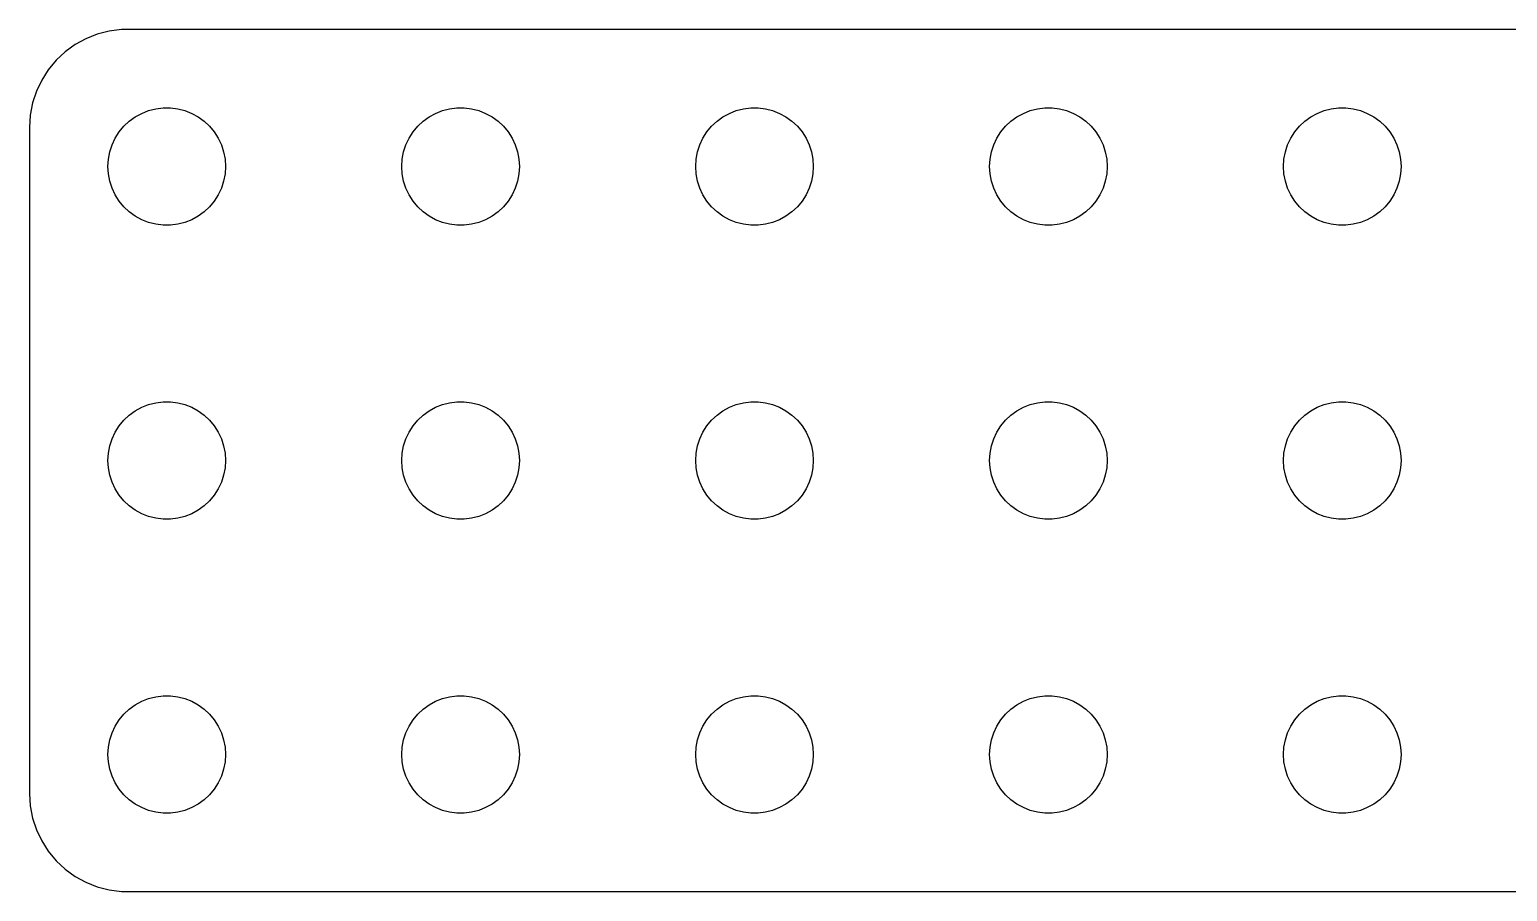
# Model space of a CAD drawing. Header units: metres. Extents: x -78 to 78, y -11 to 11.
# Drawn here: x -78.5 to -40.78, y -11 to 11 of the extents above; entities that cross this region are included whole.
import ezdxf

# ---------------------------------------------------------------- set-up
doc = ezdxf.new("R2010")
doc.units = ezdxf.units.M

msp = doc.modelspace()

# ---------------------------------------------------------------- linework, layer by layer
for p, q in [((-76.4684, 10.9557), (-76.7725, 10.8776)), ((-76.157, 10.9951), (-76.4684, 10.9557)), ((76.157, 10.9951), (-76.157, 10.9951)), ((-77.3396, 10.6108), (-77.5936, 10.4263)), ((-77.0644, 10.7621), (-77.3396, 10.6108)), ((-76.7725, 10.8776), (-77.0644, 10.7621)), ((-77.8224, 10.2114), (-78.0225, 9.96945)), ((-77.5936, 10.4263), (-77.8224, 10.2114)), ((-78.0225, 9.96945), (-78.1908, 9.70438)), ((-78.1908, 9.70438), (-78.3244, 9.4203)), ((-78.4214, 9.12172), (-78.4803, 8.81332)), ((-78.3244, 9.4203), (-78.4214, 9.12172)), ((-78.4803, 8.81332), (-78.5, 8.5)), ((-75.9561, 8.65576), (-75.8037, 8.76648)), ((-75.8037, 8.76648), (-75.6387, 8.85724)), ((-75.6387, 8.85724), (-75.4635, 8.92657)), ((-75.4635, 8.92657), (-75.2811, 8.97342)), ((-75.2811, 8.97342), (-75.0942, 8.99704)), ((-75.0942, 8.99704), (-74.9058, 8.99704)), ((-74.9058, 8.99704), (-74.7189, 8.97342)), ((-74.7189, 8.97342), (-74.5365, 8.92657)), ((-74.5365, 8.92657), (-74.3613, 8.85724)), ((-74.3613, 8.85724), (-74.1963, 8.76648)), ((-74.1963, 8.76648), (-74.0439, 8.65576)), ((-68.4561, 8.65576), (-68.3037, 8.76648)), ((-68.3037, 8.76648), (-68.1387, 8.85724)), ((-68.1387, 8.85724), (-67.9635, 8.92657)), ((-67.9635, 8.92657), (-67.7811, 8.97342)), ((-67.7811, 8.97342), (-67.5942, 8.99704)), ((-67.5942, 8.99704), (-67.4058, 8.99704)), ((-67.4058, 8.99704), (-67.2189, 8.97342)), ((-67.2189, 8.97342), (-67.0365, 8.92657)), ((-67.0365, 8.92657), (-66.8613, 8.85724)), ((-66.8613, 8.85724), (-66.6963, 8.76648)), ((-66.6963, 8.76648), (-66.5439, 8.65576)), ((-60.9561, 8.65576), (-60.8037, 8.76648)), ((-60.8037, 8.76648), (-60.6387, 8.85724)), ((-60.6387, 8.85724), (-60.4635, 8.92657)), ((-60.4635, 8.92657), (-60.2811, 8.97342)), ((-60.2811, 8.97342), (-60.0942, 8.99704)), ((-60.0942, 8.99704), (-59.9058, 8.99704)), ((-59.9058, 8.99704), (-59.7189, 8.97342)), ((-59.7189, 8.97342), (-59.5365, 8.92657)), ((-59.5365, 8.92657), (-59.3613, 8.85724)), ((-59.3613, 8.85724), (-59.1963, 8.76648)), ((-59.1963, 8.76648), (-59.0439, 8.65576)), ((-53.4561, 8.65576), (-53.3037, 8.76648)), ((-53.3037, 8.76648), (-53.1387, 8.85724)), ((-53.1387, 8.85724), (-52.9635, 8.92657)), ((-52.9635, 8.92657), (-52.7811, 8.97342)), ((-52.7811, 8.97342), (-52.5942, 8.99704)), ((-52.5942, 8.99704), (-52.4058, 8.99704)), ((-52.4058, 8.99704), (-52.2189, 8.97342)), ((-52.2189, 8.97342), (-52.0365, 8.92657)), ((-52.0365, 8.92657), (-51.8613, 8.85724)), ((-51.8613, 8.85724), (-51.6963, 8.76648)), ((-51.6963, 8.76648), (-51.5439, 8.65576)), ((-45.9561, 8.65576), (-45.8037, 8.76648)), ((-45.8037, 8.76648), (-45.6387, 8.85724)), ((-45.6387, 8.85724), (-45.4635, 8.92657)), ((-45.4635, 8.92657), (-45.2811, 8.97342)), ((-45.2811, 8.97342), (-45.0942, 8.99704)), ((-45.0942, 8.99704), (-44.9058, 8.99704)), ((-44.9058, 8.99704), (-44.7189, 8.97342)), ((-44.7189, 8.97342), (-44.5365, 8.92657)), ((-44.5365, 8.92657), (-44.3613, 8.85724)), ((-44.3613, 8.85724), (-44.1963, 8.76648)), ((-44.1963, 8.76648), (-44.0439, 8.65576)), ((-78.5, 8.5), (-78.5, -8.5)), ((-76.3145, 8.22263), (-76.2135, 8.38167)), ((-76.2135, 8.38167), (-76.0934, 8.52681)), ((-76.0934, 8.52681), (-75.9561, 8.65576)), ((-74.0439, 8.65576), (-73.9065, 8.52681)), ((-73.9065, 8.52681), (-73.7865, 8.38167)), ((-73.7865, 8.38167), (-73.6855, 8.22263)), ((-68.8145, 8.22263), (-68.7135, 8.38167)), ((-68.7135, 8.38167), (-68.5934, 8.52681)), ((-68.5934, 8.52681), (-68.4561, 8.65576)), ((-66.5439, 8.65576), (-66.4065, 8.52681)), ((-66.4065, 8.52681), (-66.2865, 8.38167)), ((-66.2865, 8.38167), (-66.1855, 8.22263)), ((-61.3145, 8.22263), (-61.2135, 8.38167)), ((-61.2135, 8.38167), (-61.0934, 8.52681)), ((-61.0934, 8.52681), (-60.9561, 8.65576)), ((-59.0439, 8.65576), (-58.9065, 8.52681)), ((-58.9065, 8.52681), (-58.7865, 8.38167)), ((-58.7865, 8.38167), (-58.6855, 8.22263)), ((-53.8145, 8.22263), (-53.7135, 8.38167)), ((-53.7135, 8.38167), (-53.5934, 8.52681)), ((-53.5934, 8.52681), (-53.4561, 8.65576)), ((-51.5439, 8.65576), (-51.4065, 8.52681)), ((-51.4065, 8.52681), (-51.2865, 8.38167)), ((-51.2865, 8.38167), (-51.1855, 8.22263)), ((-46.3145, 8.22263), (-46.2135, 8.38167)), ((-46.2135, 8.38167), (-46.0934, 8.52681)), ((-46.0934, 8.52681), (-45.9561, 8.65576)), ((-44.0439, 8.65576), (-43.9065, 8.52681)), ((-43.9065, 8.52681), (-43.7865, 8.38167)), ((-43.7865, 8.38167), (-43.6855, 8.22263)), ((-76.4529, 7.87303), (-76.3947, 8.05219)), ((-76.3947, 8.05219), (-76.3145, 8.22263)), ((-73.6855, 8.22263), (-73.6053, 8.05219)), ((-73.6053, 8.05219), (-73.5471, 7.87303)), ((-68.9529, 7.87303), (-68.8947, 8.05219)), ((-68.8947, 8.05219), (-68.8145, 8.22263)), ((-66.1855, 8.22263), (-66.1053, 8.05219)), ((-66.1053, 8.05219), (-66.0471, 7.87303)), ((-61.4529, 7.87303), (-61.3947, 8.05219)), ((-61.3947, 8.05219), (-61.3145, 8.22263)), ((-58.6855, 8.22263), (-58.6053, 8.05219)), ((-58.6053, 8.05219), (-58.5471, 7.87303)), ((-53.9529, 7.87303), (-53.8947, 8.05219)), ((-53.8947, 8.05219), (-53.8145, 8.22263)), ((-51.1855, 8.22263), (-51.1053, 8.05219)), ((-51.1053, 8.05219), (-51.0471, 7.87303)), ((-46.4529, 7.87303), (-46.3947, 8.05219)), ((-46.3947, 8.05219), (-46.3145, 8.22263)), ((-43.6855, 8.22263), (-43.6053, 8.05219)), ((-43.6053, 8.05219), (-43.5471, 7.87303)), ((-76.5, 7.5), (-76.4882, 7.68799)), ((-76.4882, 7.68799), (-76.4529, 7.87303)), ((-73.5471, 7.87303), (-73.5118, 7.68799)), ((-73.5118, 7.68799), (-73.5, 7.5)), ((-69, 7.5), (-68.9882, 7.68799)), ((-68.9882, 7.68799), (-68.9529, 7.87303)), ((-66.0471, 7.87303), (-66.0118, 7.68799)), ((-66.0118, 7.68799), (-66, 7.5)), ((-61.5, 7.5), (-61.4882, 7.68799)), ((-61.4882, 7.68799), (-61.4529, 7.87303)), ((-58.5471, 7.87303), (-58.5118, 7.68799)), ((-58.5118, 7.68799), (-58.5, 7.5)), ((-54, 7.5), (-53.9882, 7.68799)), ((-53.9882, 7.68799), (-53.9529, 7.87303)), ((-51.0471, 7.87303), (-51.0118, 7.68799)), ((-51.0118, 7.68799), (-51, 7.5)), ((-46.5, 7.5), (-46.4882, 7.68799)), ((-46.4882, 7.68799), (-46.4529, 7.87303)), ((-43.5471, 7.87303), (-43.5118, 7.68799)), ((-43.5118, 7.68799), (-43.5, 7.5)), ((-76.4882, 7.312), (-76.5, 7.5)), ((-76.4529, 7.12695), (-76.4882, 7.312)), ((-73.5118, 7.312), (-73.5471, 7.12695)), ((-73.5, 7.5), (-73.5118, 7.312)), ((-68.9882, 7.312), (-69, 7.5)), ((-68.9529, 7.12695), (-68.9882, 7.312)), ((-66.0118, 7.312), (-66.0471, 7.12695)), ((-66, 7.5), (-66.0118, 7.312)), ((-61.4882, 7.312), (-61.5, 7.5)), ((-61.4529, 7.12695), (-61.4882, 7.312)), ((-58.5118, 7.312), (-58.5471, 7.12695)), ((-58.5, 7.5), (-58.5118, 7.312)), ((-53.9882, 7.312), (-54, 7.5)), ((-53.9529, 7.12695), (-53.9882, 7.312)), ((-51.0118, 7.312), (-51.0471, 7.12695)), ((-51, 7.5), (-51.0118, 7.312)), ((-46.4882, 7.312), (-46.5, 7.5)), ((-46.4529, 7.12695), (-46.4882, 7.312)), ((-43.5118, 7.312), (-43.5471, 7.12695)), ((-43.5, 7.5), (-43.5118, 7.312)), ((-76.3947, 6.9478), (-76.4529, 7.12695)), ((-76.3145, 6.77736), (-76.3947, 6.9478)), ((-73.6053, 6.9478), (-73.6855, 6.77736)), ((-73.5471, 7.12695), (-73.6053, 6.9478)), ((-68.8947, 6.9478), (-68.9529, 7.12695)), ((-68.8145, 6.77736), (-68.8947, 6.9478)), ((-66.1053, 6.9478), (-66.1855, 6.77736)), ((-66.0471, 7.12695), (-66.1053, 6.9478)), ((-61.3947, 6.9478), (-61.4529, 7.12695)), ((-61.3145, 6.77736), (-61.3947, 6.9478)), ((-58.6053, 6.9478), (-58.6855, 6.77736)), ((-58.5471, 7.12695), (-58.6053, 6.9478)), ((-53.8947, 6.9478), (-53.9529, 7.12695)), ((-53.8145, 6.77736), (-53.8947, 6.9478)), ((-51.1053, 6.9478), (-51.1855, 6.77736)), ((-51.0471, 7.12695), (-51.1053, 6.9478)), ((-46.3947, 6.9478), (-46.4529, 7.12695)), ((-46.3145, 6.77736), (-46.3947, 6.9478)), ((-43.6053, 6.9478), (-43.6855, 6.77736)), ((-43.5471, 7.12695), (-43.6053, 6.9478)), ((-76.2135, 6.61832), (-76.3145, 6.77736)), ((-76.0934, 6.47318), (-76.2135, 6.61832)), ((-75.9561, 6.34422), (-76.0934, 6.47318)), ((-73.9065, 6.47318), (-74.0439, 6.34422)), ((-73.7865, 6.61832), (-73.9065, 6.47318)), ((-73.6855, 6.77736), (-73.7865, 6.61832)), ((-68.7135, 6.61832), (-68.8145, 6.77736)), ((-68.5934, 6.47318), (-68.7135, 6.61832)), ((-68.4561, 6.34422), (-68.5934, 6.47318)), ((-66.4065, 6.47318), (-66.5439, 6.34422)), ((-66.2865, 6.61832), (-66.4065, 6.47318)), ((-66.1855, 6.77736), (-66.2865, 6.61832)), ((-61.2135, 6.61832), (-61.3145, 6.77736)), ((-61.0934, 6.47318), (-61.2135, 6.61832)), ((-60.9561, 6.34422), (-61.0934, 6.47318)), ((-58.9065, 6.47318), (-59.0439, 6.34422)), ((-58.7865, 6.61832), (-58.9065, 6.47318)), ((-58.6855, 6.77736), (-58.7865, 6.61832)), ((-53.7135, 6.61832), (-53.8145, 6.77736)), ((-53.5934, 6.47318), (-53.7135, 6.61832)), ((-53.4561, 6.34422), (-53.5934, 6.47318)), ((-51.4065, 6.47318), (-51.5439, 6.34422)), ((-51.2865, 6.61832), (-51.4065, 6.47318)), ((-51.1855, 6.77736), (-51.2865, 6.61832)), ((-46.2135, 6.61832), (-46.3145, 6.77736)), ((-46.0934, 6.47318), (-46.2135, 6.61832)), ((-45.9561, 6.34422), (-46.0934, 6.47318)), ((-43.9065, 6.47318), (-44.0439, 6.34422)), ((-43.7865, 6.61832), (-43.9065, 6.47318)), ((-43.6855, 6.77736), (-43.7865, 6.61832)), ((-75.8037, 6.23351), (-75.9561, 6.34422)), ((-75.6387, 6.14275), (-75.8037, 6.23351)), ((-75.4635, 6.07341), (-75.6387, 6.14275)), ((-75.2811, 6.02657), (-75.4635, 6.07341)), ((-74.5365, 6.07341), (-74.7189, 6.02657)), ((-74.3613, 6.14275), (-74.5365, 6.07341)), ((-74.1963, 6.23351), (-74.3613, 6.14275)), ((-74.0439, 6.34422), (-74.1963, 6.23351)), ((-68.3037, 6.23351), (-68.4561, 6.34422)), ((-68.1387, 6.14275), (-68.3037, 6.23351)), ((-67.9635, 6.07341), (-68.1387, 6.14275)), ((-67.7811, 6.02657), (-67.9635, 6.07341)), ((-67.0365, 6.07341), (-67.2189, 6.02657)), ((-66.8613, 6.14275), (-67.0365, 6.07341)), ((-66.6963, 6.23351), (-66.8613, 6.14275)), ((-66.5439, 6.34422), (-66.6963, 6.23351)), ((-60.8037, 6.23351), (-60.9561, 6.34422)), ((-60.6387, 6.14275), (-60.8037, 6.23351)), ((-60.4635, 6.07341), (-60.6387, 6.14275)), ((-60.2811, 6.02657), (-60.4635, 6.07341)), ((-59.5365, 6.07341), (-59.7189, 6.02657)), ((-59.3613, 6.14275), (-59.5365, 6.07341)), ((-59.1963, 6.23351), (-59.3613, 6.14275)), ((-59.0439, 6.34422), (-59.1963, 6.23351)), ((-53.3037, 6.23351), (-53.4561, 6.34422)), ((-53.1387, 6.14275), (-53.3037, 6.23351)), ((-52.9635, 6.07341), (-53.1387, 6.14275)), ((-52.7811, 6.02657), (-52.9635, 6.07341)), ((-52.0365, 6.07341), (-52.2189, 6.02657)), ((-51.8613, 6.14275), (-52.0365, 6.07341)), ((-51.6963, 6.23351), (-51.8613, 6.14275)), ((-51.5439, 6.34422), (-51.6963, 6.23351)), ((-45.8037, 6.23351), (-45.9561, 6.34422)), ((-45.6387, 6.14275), (-45.8037, 6.23351)), ((-45.4635, 6.07341), (-45.6387, 6.14275)), ((-45.2811, 6.02657), (-45.4635, 6.07341)), ((-44.5365, 6.07341), (-44.7189, 6.02657)), ((-44.3613, 6.14275), (-44.5365, 6.07341)), ((-44.1963, 6.23351), (-44.3613, 6.14275)), ((-44.0439, 6.34422), (-44.1963, 6.23351)), ((-75.0942, 6.00294), (-75.2811, 6.02657)), ((-74.9058, 6.00294), (-75.0942, 6.00294)), ((-74.7189, 6.02657), (-74.9058, 6.00294)), ((-67.5942, 6.00294), (-67.7811, 6.02657)), ((-67.4058, 6.00294), (-67.5942, 6.00294)), ((-67.2189, 6.02657), (-67.4058, 6.00294)), ((-60.0942, 6.00294), (-60.2811, 6.02657)), ((-59.9058, 6.00294), (-60.0942, 6.00294)), ((-59.7189, 6.02657), (-59.9058, 6.00294)), ((-52.5942, 6.00294), (-52.7811, 6.02657)), ((-52.4058, 6.00294), (-52.5942, 6.00294)), ((-52.2189, 6.02657), (-52.4058, 6.00294)), ((-45.0942, 6.00294), (-45.2811, 6.02657)), ((-44.9058, 6.00294), (-45.0942, 6.00294)), ((-44.7189, 6.02657), (-44.9058, 6.00294)), ((-76.0934, 1.02681), (-75.9561, 1.15576)), ((-75.9561, 1.15576), (-75.8037, 1.26648)), ((-75.8037, 1.26648), (-75.6387, 1.35724)), ((-75.6387, 1.35724), (-75.4635, 1.42657)), ((-75.4635, 1.42657), (-75.2811, 1.47342)), ((-75.2811, 1.47342), (-75.0942, 1.49704)), ((-75.0942, 1.49704), (-74.9058, 1.49704)), ((-74.9058, 1.49704), (-74.7189, 1.47342)), ((-74.7189, 1.47342), (-74.5365, 1.42657)), ((-74.5365, 1.42657), (-74.3613, 1.35724)), ((-74.3613, 1.35724), (-74.1963, 1.26648)), ((-74.1963, 1.26648), (-74.0439, 1.15576)), ((-74.0439, 1.15576), (-73.9065, 1.02681)), ((-68.5934, 1.02681), (-68.4561, 1.15576)), ((-68.4561, 1.15576), (-68.3037, 1.26648)), ((-68.3037, 1.26648), (-68.1387, 1.35724)), ((-68.1387, 1.35724), (-67.9635, 1.42657)), ((-67.9635, 1.42657), (-67.7811, 1.47342)), ((-67.7811, 1.47342), (-67.5942, 1.49704)), ((-67.5942, 1.49704), (-67.4058, 1.49704)), ((-67.4058, 1.49704), (-67.2189, 1.47342)), ((-67.2189, 1.47342), (-67.0365, 1.42657)), ((-67.0365, 1.42657), (-66.8613, 1.35724)), ((-66.8613, 1.35724), (-66.6963, 1.26648)), ((-66.6963, 1.26648), (-66.5439, 1.15576)), ((-66.5439, 1.15576), (-66.4065, 1.02681)), ((-61.0934, 1.02681), (-60.9561, 1.15576)), ((-60.9561, 1.15576), (-60.8037, 1.26648)), ((-60.8037, 1.26648), (-60.6387, 1.35724)), ((-60.6387, 1.35724), (-60.4635, 1.42657)), ((-60.4635, 1.42657), (-60.2811, 1.47342)), ((-60.2811, 1.47342), (-60.0942, 1.49704)), ((-60.0942, 1.49704), (-59.9058, 1.49704)), ((-59.9058, 1.49704), (-59.7189, 1.47342)), ((-59.7189, 1.47342), (-59.5365, 1.42657)), ((-59.5365, 1.42657), (-59.3613, 1.35724)), ((-59.3613, 1.35724), (-59.1963, 1.26648)), ((-59.1963, 1.26648), (-59.0439, 1.15576)), ((-59.0439, 1.15576), (-58.9065, 1.02681)), ((-53.5934, 1.02681), (-53.4561, 1.15576)), ((-53.4561, 1.15576), (-53.3037, 1.26648)), ((-53.3037, 1.26648), (-53.1387, 1.35724)), ((-53.1387, 1.35724), (-52.9635, 1.42657)), ((-52.9635, 1.42657), (-52.7811, 1.47342)), ((-52.7811, 1.47342), (-52.5942, 1.49704)), ((-52.5942, 1.49704), (-52.4058, 1.49704)), ((-52.4058, 1.49704), (-52.2189, 1.47342)), ((-52.2189, 1.47342), (-52.0365, 1.42657)), ((-52.0365, 1.42657), (-51.8613, 1.35724)), ((-51.8613, 1.35724), (-51.6963, 1.26648)), ((-51.6963, 1.26648), (-51.5439, 1.15576)), ((-51.5439, 1.15576), (-51.4065, 1.02681)), ((-46.0934, 1.02681), (-45.9561, 1.15576)), ((-45.9561, 1.15576), (-45.8037, 1.26648)), ((-45.8037, 1.26648), (-45.6387, 1.35724)), ((-45.6387, 1.35724), (-45.4635, 1.42657)), ((-45.4635, 1.42657), (-45.2811, 1.47342)), ((-45.2811, 1.47342), (-45.0942, 1.49704)), ((-45.0942, 1.49704), (-44.9058, 1.49704)), ((-44.9058, 1.49704), (-44.7189, 1.47342)), ((-44.7189, 1.47342), (-44.5365, 1.42657)), ((-44.5365, 1.42657), (-44.3613, 1.35724)), ((-44.3613, 1.35724), (-44.1963, 1.26648)), ((-44.1963, 1.26648), (-44.0439, 1.15576)), ((-44.0439, 1.15576), (-43.9065, 1.02681)), ((-76.3145, 0.722626), (-76.2135, 0.881668)), ((-76.2135, 0.881668), (-76.0934, 1.02681)), ((-73.9065, 1.02681), (-73.7865, 0.881668)), ((-73.7865, 0.881668), (-73.6855, 0.722626)), ((-68.8145, 0.722626), (-68.7135, 0.881668)), ((-68.7135, 0.881668), (-68.5934, 1.02681)), ((-66.4065, 1.02681), (-66.2865, 0.881668)), ((-66.2865, 0.881668), (-66.1855, 0.722626)), ((-61.3145, 0.722626), (-61.2135, 0.881668)), ((-61.2135, 0.881668), (-61.0934, 1.02681)), ((-58.9065, 1.02681), (-58.7865, 0.881668)), ((-58.7865, 0.881668), (-58.6855, 0.722626)), ((-53.8145, 0.722626), (-53.7135, 0.881668)), ((-53.7135, 0.881668), (-53.5934, 1.02681)), ((-51.4065, 1.02681), (-51.2865, 0.881668)), ((-51.2865, 0.881668), (-51.1855, 0.722626)), ((-46.3145, 0.722626), (-46.2135, 0.881668)), ((-46.2135, 0.881668), (-46.0934, 1.02681)), ((-43.9065, 1.02681), (-43.7865, 0.881668)), ((-43.7865, 0.881668), (-43.6855, 0.722626)), ((-76.4529, 0.373032), (-76.3947, 0.552185)), ((-76.3947, 0.552185), (-76.3145, 0.722626)), ((-73.6855, 0.722626), (-73.6053, 0.552185)), ((-73.6053, 0.552185), (-73.5471, 0.373032)), ((-68.9529, 0.373032), (-68.8947, 0.552185)), ((-68.8947, 0.552185), (-68.8145, 0.722626)), ((-66.1855, 0.722626), (-66.1053, 0.552185)), ((-66.1053, 0.552185), (-66.0471, 0.373032)), ((-61.4529, 0.373032), (-61.3947, 0.552185)), ((-61.3947, 0.552185), (-61.3145, 0.722626)), ((-58.6855, 0.722626), (-58.6053, 0.552185)), ((-58.6053, 0.552185), (-58.5471, 0.373032)), ((-53.9529, 0.373032), (-53.8947, 0.552185)), ((-53.8947, 0.552185), (-53.8145, 0.722626)), ((-51.1855, 0.722626), (-51.1053, 0.552185)), ((-51.1053, 0.552185), (-51.0471, 0.373032)), ((-46.4529, 0.373032), (-46.3947, 0.552185)), ((-46.3947, 0.552185), (-46.3145, 0.722626)), ((-43.6855, 0.722626), (-43.6053, 0.552185)), ((-43.6053, 0.552185), (-43.5471, 0.373032)), ((-76.5, 0), (-76.4882, 0.187988)), ((-76.4882, -0.187988), (-76.5, 0)), ((-76.4882, 0.187988), (-76.4529, 0.373032)), ((-73.5471, 0.373032), (-73.5118, 0.187988)), ((-73.5118, 0.187988), (-73.5, 0)), ((-73.5, 0), (-73.5118, -0.187988)), ((-69, 0), (-68.9882, 0.187988)), ((-68.9882, -0.187988), (-69, 0)), ((-68.9882, 0.187988), (-68.9529, 0.373032)), ((-66.0471, 0.373032), (-66.0118, 0.187988)), ((-66.0118, 0.187988), (-66, 0)), ((-66, 0), (-66.0118, -0.187988)), ((-61.5, 0), (-61.4882, 0.187988)), ((-61.4882, -0.187988), (-61.5, 0)), ((-61.4882, 0.187988), (-61.4529, 0.373032)), ((-58.5471, 0.373032), (-58.5118, 0.187988)), ((-58.5118, 0.187988), (-58.5, 0)), ((-58.5, 0), (-58.5118, -0.187988)), ((-54, 0), (-53.9882, 0.187988)), ((-53.9882, -0.187988), (-54, 0)), ((-53.9882, 0.187988), (-53.9529, 0.373032)), ((-51.0471, 0.373032), (-51.0118, 0.187988)), ((-51.0118, 0.187988), (-51, 0)), ((-51, 0), (-51.0118, -0.187988)), ((-46.5, 0), (-46.4882, 0.187988)), ((-46.4882, -0.187988), (-46.5, 0)), ((-46.4882, 0.187988), (-46.4529, 0.373032)), ((-43.5471, 0.373032), (-43.5118, 0.187988)), ((-43.5118, 0.187988), (-43.5, 0)), ((-43.5, 0), (-43.5118, -0.187988)), ((-76.4529, -0.373032), (-76.4882, -0.187988)), ((-76.3947, -0.552185), (-76.4529, -0.373032)), ((-73.5471, -0.373032), (-73.6053, -0.552185)), ((-73.5118, -0.187988), (-73.5471, -0.373032)), ((-68.9529, -0.373032), (-68.9882, -0.187988)), ((-68.8947, -0.552185), (-68.9529, -0.373032)), ((-66.0471, -0.373032), (-66.1053, -0.552185)), ((-66.0118, -0.187988), (-66.0471, -0.373032)), ((-61.4529, -0.373032), (-61.4882, -0.187988)), ((-61.3947, -0.552185), (-61.4529, -0.373032)), ((-58.5471, -0.373032), (-58.6053, -0.552185)), ((-58.5118, -0.187988), (-58.5471, -0.373032)), ((-53.9529, -0.373032), (-53.9882, -0.187988)), ((-53.8947, -0.552185), (-53.9529, -0.373032)), ((-51.0471, -0.373032), (-51.1053, -0.552185)), ((-51.0118, -0.187988), (-51.0471, -0.373032)), ((-46.4529, -0.373032), (-46.4882, -0.187988)), ((-46.3947, -0.552185), (-46.4529, -0.373032)), ((-43.5471, -0.373032), (-43.6053, -0.552185)), ((-43.5118, -0.187988), (-43.5471, -0.373032)), ((-76.3145, -0.722626), (-76.3947, -0.552185)), ((-76.2135, -0.881668), (-76.3145, -0.722626)), ((-73.6855, -0.722626), (-73.7865, -0.881668)), ((-73.6053, -0.552185), (-73.6855, -0.722626)), ((-68.8145, -0.722626), (-68.8947, -0.552185)), ((-68.7135, -0.881668), (-68.8145, -0.722626)), ((-66.1855, -0.722626), (-66.2865, -0.881668)), ((-66.1053, -0.552185), (-66.1855, -0.722626)), ((-61.3145, -0.722626), (-61.3947, -0.552185)), ((-61.2135, -0.881668), (-61.3145, -0.722626)), ((-58.6855, -0.722626), (-58.7865, -0.881668)), ((-58.6053, -0.552185), (-58.6855, -0.722626)), ((-53.8145, -0.722626), (-53.8947, -0.552185)), ((-53.7135, -0.881668), (-53.8145, -0.722626)), ((-51.1855, -0.722626), (-51.2865, -0.881668)), ((-51.1053, -0.552185), (-51.1855, -0.722626)), ((-46.3145, -0.722626), (-46.3947, -0.552185)), ((-46.2135, -0.881668), (-46.3145, -0.722626)), ((-43.6855, -0.722626), (-43.7865, -0.881668)), ((-43.6053, -0.552185), (-43.6855, -0.722626)), ((-76.0934, -1.02681), (-76.2135, -0.881668)), ((-75.9561, -1.15576), (-76.0934, -1.02681)), ((-73.9065, -1.02681), (-74.0439, -1.15576)), ((-73.7865, -0.881668), (-73.9065, -1.02681)), ((-68.5934, -1.02681), (-68.7135, -0.881668)), ((-68.4561, -1.15576), (-68.5934, -1.02681)), ((-66.4065, -1.02681), (-66.5439, -1.15576)), ((-66.2865, -0.881668), (-66.4065, -1.02681)), ((-61.0934, -1.02681), (-61.2135, -0.881668)), ((-60.9561, -1.15576), (-61.0934, -1.02681)), ((-58.9065, -1.02681), (-59.0439, -1.15576)), ((-58.7865, -0.881668), (-58.9065, -1.02681)), ((-53.5934, -1.02681), (-53.7135, -0.881668)), ((-53.4561, -1.15576), (-53.5934, -1.02681)), ((-51.4065, -1.02681), (-51.5439, -1.15576)), ((-51.2865, -0.881668), (-51.4065, -1.02681)), ((-46.0934, -1.02681), (-46.2135, -0.881668)), ((-45.9561, -1.15576), (-46.0934, -1.02681)), ((-43.9065, -1.02681), (-44.0439, -1.15576)), ((-43.7865, -0.881668), (-43.9065, -1.02681)), ((-75.8037, -1.26648), (-75.9561, -1.15576)), ((-75.6387, -1.35724), (-75.8037, -1.26648)), ((-75.4635, -1.42657), (-75.6387, -1.35724)), ((-75.2811, -1.47342), (-75.4635, -1.42657)), ((-75.0942, -1.49704), (-75.2811, -1.47342)), ((-74.9058, -1.49704), (-75.0942, -1.49704)), ((-74.7189, -1.47342), (-74.9058, -1.49704)), ((-74.5365, -1.42657), (-74.7189, -1.47342)), ((-74.3613, -1.35724), (-74.5365, -1.42657)), ((-74.1963, -1.26648), (-74.3613, -1.35724)), ((-74.0439, -1.15576), (-74.1963, -1.26648)), ((-68.3037, -1.26648), (-68.4561, -1.15576)), ((-68.1387, -1.35724), (-68.3037, -1.26648)), ((-67.9635, -1.42657), (-68.1387, -1.35724)), ((-67.7811, -1.47342), (-67.9635, -1.42657)), ((-67.5942, -1.49704), (-67.7811, -1.47342)), ((-67.4058, -1.49704), (-67.5942, -1.49704)), ((-67.2189, -1.47342), (-67.4058, -1.49704)), ((-67.0365, -1.42657), (-67.2189, -1.47342)), ((-66.8613, -1.35724), (-67.0365, -1.42657)), ((-66.6963, -1.26648), (-66.8613, -1.35724)), ((-66.5439, -1.15576), (-66.6963, -1.26648)), ((-60.8037, -1.26648), (-60.9561, -1.15576)), ((-60.6387, -1.35724), (-60.8037, -1.26648)), ((-60.4635, -1.42657), (-60.6387, -1.35724)), ((-60.2811, -1.47342), (-60.4635, -1.42657)), ((-60.0942, -1.49704), (-60.2811, -1.47342)), ((-59.9058, -1.49704), (-60.0942, -1.49704)), ((-59.7189, -1.47342), (-59.9058, -1.49704)), ((-59.5365, -1.42657), (-59.7189, -1.47342)), ((-59.3613, -1.35724), (-59.5365, -1.42657)), ((-59.1963, -1.26648), (-59.3613, -1.35724)), ((-59.0439, -1.15576), (-59.1963, -1.26648)), ((-53.3037, -1.26648), (-53.4561, -1.15576)), ((-53.1387, -1.35724), (-53.3037, -1.26648)), ((-52.9635, -1.42657), (-53.1387, -1.35724)), ((-52.7811, -1.47342), (-52.9635, -1.42657)), ((-52.5942, -1.49704), (-52.7811, -1.47342)), ((-52.4058, -1.49704), (-52.5942, -1.49704)), ((-52.2189, -1.47342), (-52.4058, -1.49704)), ((-52.0365, -1.42657), (-52.2189, -1.47342)), ((-51.8613, -1.35724), (-52.0365, -1.42657)), ((-51.6963, -1.26648), (-51.8613, -1.35724)), ((-51.5439, -1.15576), (-51.6963, -1.26648)), ((-45.8037, -1.26648), (-45.9561, -1.15576)), ((-45.6387, -1.35724), (-45.8037, -1.26648)), ((-45.4635, -1.42657), (-45.6387, -1.35724)), ((-45.2811, -1.47342), (-45.4635, -1.42657)), ((-45.0942, -1.49704), (-45.2811, -1.47342)), ((-44.9058, -1.49704), (-45.0942, -1.49704)), ((-44.7189, -1.47342), (-44.9058, -1.49704)), ((-44.5365, -1.42657), (-44.7189, -1.47342)), ((-44.3613, -1.35724), (-44.5365, -1.42657)), ((-44.1963, -1.26648), (-44.3613, -1.35724)), ((-44.0439, -1.15576), (-44.1963, -1.26648)), ((-75.4635, -6.07341), (-75.2811, -6.02657)), ((-75.2811, -6.02657), (-75.0942, -6.00294)), ((-75.0942, -6.00294), (-74.9058, -6.00294)), ((-74.9058, -6.00294), (-74.7189, -6.02657)), ((-74.7189, -6.02657), (-74.5365, -6.07341)), ((-67.9635, -6.07341), (-67.7811, -6.02657)), ((-67.7811, -6.02657), (-67.5942, -6.00294)), ((-67.5942, -6.00294), (-67.4058, -6.00294)), ((-67.4058, -6.00294), (-67.2189, -6.02657)), ((-67.2189, -6.02657), (-67.0365, -6.07341)), ((-60.4635, -6.07341), (-60.2811, -6.02657)), ((-60.2811, -6.02657), (-60.0942, -6.00294)), ((-60.0942, -6.00294), (-59.9058, -6.00294)), ((-59.9058, -6.00294), (-59.7189, -6.02657)), ((-59.7189, -6.02657), (-59.5365, -6.07341)), ((-52.9635, -6.07341), (-52.7811, -6.02657)), ((-52.7811, -6.02657), (-52.5942, -6.00294)), ((-52.5942, -6.00294), (-52.4058, -6.00294)), ((-52.4058, -6.00294), (-52.2189, -6.02657)), ((-52.2189, -6.02657), (-52.0365, -6.07341)), ((-45.4635, -6.07341), (-45.2811, -6.02657)), ((-45.2811, -6.02657), (-45.0942, -6.00294)), ((-45.0942, -6.00294), (-44.9058, -6.00294)), ((-44.9058, -6.00294), (-44.7189, -6.02657)), ((-44.7189, -6.02657), (-44.5365, -6.07341)), ((-76.0934, -6.47318), (-75.9561, -6.34422)), ((-75.9561, -6.34422), (-75.8037, -6.23351)), ((-75.8037, -6.23351), (-75.6387, -6.14275)), ((-75.6387, -6.14275), (-75.4635, -6.07341)), ((-74.5365, -6.07341), (-74.3613, -6.14275)), ((-74.3613, -6.14275), (-74.1963, -6.23351)), ((-74.1963, -6.23351), (-74.0439, -6.34422)), ((-74.0439, -6.34422), (-73.9065, -6.47318)), ((-68.5934, -6.47318), (-68.4561, -6.34422)), ((-68.4561, -6.34422), (-68.3037, -6.23351)), ((-68.3037, -6.23351), (-68.1387, -6.14275)), ((-68.1387, -6.14275), (-67.9635, -6.07341)), ((-67.0365, -6.07341), (-66.8613, -6.14275)), ((-66.8613, -6.14275), (-66.6963, -6.23351)), ((-66.6963, -6.23351), (-66.5439, -6.34422)), ((-66.5439, -6.34422), (-66.4065, -6.47318)), ((-61.0934, -6.47318), (-60.9561, -6.34422)), ((-60.9561, -6.34422), (-60.8037, -6.23351)), ((-60.8037, -6.23351), (-60.6387, -6.14275)), ((-60.6387, -6.14275), (-60.4635, -6.07341)), ((-59.5365, -6.07341), (-59.3613, -6.14275)), ((-59.3613, -6.14275), (-59.1963, -6.23351)), ((-59.1963, -6.23351), (-59.0439, -6.34422)), ((-59.0439, -6.34422), (-58.9065, -6.47318)), ((-53.5934, -6.47318), (-53.4561, -6.34422)), ((-53.4561, -6.34422), (-53.3037, -6.23351)), ((-53.3037, -6.23351), (-53.1387, -6.14275)), ((-53.1387, -6.14275), (-52.9635, -6.07341)), ((-52.0365, -6.07341), (-51.8613, -6.14275)), ((-51.8613, -6.14275), (-51.6963, -6.23351)), ((-51.6963, -6.23351), (-51.5439, -6.34422)), ((-51.5439, -6.34422), (-51.4065, -6.47318)), ((-46.0934, -6.47318), (-45.9561, -6.34422)), ((-45.9561, -6.34422), (-45.8037, -6.23351)), ((-45.8037, -6.23351), (-45.6387, -6.14275)), ((-45.6387, -6.14275), (-45.4635, -6.07341)), ((-44.5365, -6.07341), (-44.3613, -6.14275)), ((-44.3613, -6.14275), (-44.1963, -6.23351)), ((-44.1963, -6.23351), (-44.0439, -6.34422)), ((-44.0439, -6.34422), (-43.9065, -6.47318)), ((-76.3947, -6.9478), (-76.3145, -6.77736)), ((-76.3145, -6.77736), (-76.2135, -6.61832)), ((-76.2135, -6.61832), (-76.0934, -6.47318)), ((-73.9065, -6.47318), (-73.7865, -6.61832)), ((-73.7865, -6.61832), (-73.6855, -6.77736)), ((-73.6855, -6.77736), (-73.6053, -6.9478)), ((-68.8947, -6.9478), (-68.8145, -6.77736)), ((-68.8145, -6.77736), (-68.7135, -6.61832)), ((-68.7135, -6.61832), (-68.5934, -6.47318)), ((-66.4065, -6.47318), (-66.2865, -6.61832)), ((-66.2865, -6.61832), (-66.1855, -6.77736)), ((-66.1855, -6.77736), (-66.1053, -6.9478)), ((-61.3947, -6.9478), (-61.3145, -6.77736)), ((-61.3145, -6.77736), (-61.2135, -6.61832)), ((-61.2135, -6.61832), (-61.0934, -6.47318)), ((-58.9065, -6.47318), (-58.7865, -6.61832)), ((-58.7865, -6.61832), (-58.6855, -6.77736)), ((-58.6855, -6.77736), (-58.6053, -6.9478)), ((-53.8947, -6.9478), (-53.8145, -6.77736)), ((-53.8145, -6.77736), (-53.7135, -6.61832)), ((-53.7135, -6.61832), (-53.5934, -6.47318)), ((-51.4065, -6.47318), (-51.2865, -6.61832)), ((-51.2865, -6.61832), (-51.1855, -6.77736)), ((-51.1855, -6.77736), (-51.1053, -6.9478)), ((-46.3947, -6.9478), (-46.3145, -6.77736)), ((-46.3145, -6.77736), (-46.2135, -6.61832)), ((-46.2135, -6.61832), (-46.0934, -6.47318)), ((-43.9065, -6.47318), (-43.7865, -6.61832)), ((-43.7865, -6.61832), (-43.6855, -6.77736)), ((-43.6855, -6.77736), (-43.6053, -6.9478)), ((-76.4882, -7.312), (-76.4529, -7.12695)), ((-76.4529, -7.12695), (-76.3947, -6.9478)), ((-73.6053, -6.9478), (-73.5471, -7.12695)), ((-73.5471, -7.12695), (-73.5118, -7.312)), ((-68.9882, -7.312), (-68.9529, -7.12695)), ((-68.9529, -7.12695), (-68.8947, -6.9478)), ((-66.1053, -6.9478), (-66.0471, -7.12695)), ((-66.0471, -7.12695), (-66.0118, -7.312)), ((-61.4882, -7.312), (-61.4529, -7.12695)), ((-61.4529, -7.12695), (-61.3947, -6.9478)), ((-58.6053, -6.9478), (-58.5471, -7.12695)), ((-58.5471, -7.12695), (-58.5118, -7.312)), ((-53.9882, -7.312), (-53.9529, -7.12695)), ((-53.9529, -7.12695), (-53.8947, -6.9478)), ((-51.1053, -6.9478), (-51.0471, -7.12695)), ((-51.0471, -7.12695), (-51.0118, -7.312)), ((-46.4882, -7.312), (-46.4529, -7.12695)), ((-46.4529, -7.12695), (-46.3947, -6.9478)), ((-43.6053, -6.9478), (-43.5471, -7.12695)), ((-43.5471, -7.12695), (-43.5118, -7.312)), ((-76.5, -7.5), (-76.4882, -7.312)), ((-76.4882, -7.68799), (-76.5, -7.5)), ((-73.5118, -7.312), (-73.5, -7.5)), ((-73.5, -7.5), (-73.5118, -7.68799)), ((-69, -7.5), (-68.9882, -7.312)), ((-68.9882, -7.68799), (-69, -7.5)), ((-66.0118, -7.312), (-66, -7.5)), ((-66, -7.5), (-66.0118, -7.68799)), ((-61.5, -7.5), (-61.4882, -7.312)), ((-61.4882, -7.68799), (-61.5, -7.5)), ((-58.5118, -7.312), (-58.5, -7.5)), ((-58.5, -7.5), (-58.5118, -7.68799)), ((-54, -7.5), (-53.9882, -7.312)), ((-53.9882, -7.68799), (-54, -7.5)), ((-51.0118, -7.312), (-51, -7.5)), ((-51, -7.5), (-51.0118, -7.68799)), ((-46.5, -7.5), (-46.4882, -7.312)), ((-46.4882, -7.68799), (-46.5, -7.5)), ((-43.5118, -7.312), (-43.5, -7.5)), ((-43.5, -7.5), (-43.5118, -7.68799)), ((-76.4529, -7.87303), (-76.4882, -7.68799)), ((-76.3947, -8.05219), (-76.4529, -7.87303)), ((-73.5471, -7.87303), (-73.6053, -8.05219)), ((-73.5118, -7.68799), (-73.5471, -7.87303)), ((-68.9529, -7.87303), (-68.9882, -7.68799)), ((-68.8947, -8.05219), (-68.9529, -7.87303)), ((-66.0471, -7.87303), (-66.1053, -8.05219)), ((-66.0118, -7.68799), (-66.0471, -7.87303)), ((-61.4529, -7.87303), (-61.4882, -7.68799)), ((-61.3947, -8.05219), (-61.4529, -7.87303)), ((-58.5471, -7.87303), (-58.6053, -8.05219)), ((-58.5118, -7.68799), (-58.5471, -7.87303)), ((-53.9529, -7.87303), (-53.9882, -7.68799)), ((-53.8947, -8.05219), (-53.9529, -7.87303)), ((-51.0471, -7.87303), (-51.1053, -8.05219)), ((-51.0118, -7.68799), (-51.0471, -7.87303)), ((-46.4529, -7.87303), (-46.4882, -7.68799)), ((-46.3947, -8.05219), (-46.4529, -7.87303)), ((-43.5471, -7.87303), (-43.6053, -8.05219)), ((-43.5118, -7.68799), (-43.5471, -7.87303)), ((-76.3145, -8.22263), (-76.3947, -8.05219)), ((-76.2135, -8.38167), (-76.3145, -8.22263)), ((-73.6855, -8.22263), (-73.7865, -8.38167)), ((-73.6053, -8.05219), (-73.6855, -8.22263)), ((-68.8145, -8.22263), (-68.8947, -8.05219)), ((-68.7135, -8.38167), (-68.8145, -8.22263)), ((-66.1855, -8.22263), (-66.2865, -8.38167)), ((-66.1053, -8.05219), (-66.1855, -8.22263)), ((-61.3145, -8.22263), (-61.3947, -8.05219)), ((-61.2135, -8.38167), (-61.3145, -8.22263)), ((-58.6855, -8.22263), (-58.7865, -8.38167)), ((-58.6053, -8.05219), (-58.6855, -8.22263)), ((-53.8145, -8.22263), (-53.8947, -8.05219)), ((-53.7135, -8.38167), (-53.8145, -8.22263)), ((-51.1855, -8.22263), (-51.2865, -8.38167)), ((-51.1053, -8.05219), (-51.1855, -8.22263)), ((-46.3145, -8.22263), (-46.3947, -8.05219)), ((-46.2135, -8.38167), (-46.3145, -8.22263)), ((-43.6855, -8.22263), (-43.7865, -8.38167)), ((-43.6053, -8.05219), (-43.6855, -8.22263)), ((-78.5, -8.5), (-78.4803, -8.81332)), ((-76.0934, -8.52681), (-76.2135, -8.38167)), ((-75.9561, -8.65576), (-76.0934, -8.52681)), ((-75.8037, -8.76648), (-75.9561, -8.65576)), ((-74.0439, -8.65576), (-74.1963, -8.76648)), ((-73.9065, -8.52681), (-74.0439, -8.65576)), ((-73.7865, -8.38167), (-73.9065, -8.52681)), ((-68.5934, -8.52681), (-68.7135, -8.38167)), ((-68.4561, -8.65576), (-68.5934, -8.52681)), ((-68.3037, -8.76648), (-68.4561, -8.65576)), ((-66.5439, -8.65576), (-66.6963, -8.76648)), ((-66.4065, -8.52681), (-66.5439, -8.65576)), ((-66.2865, -8.38167), (-66.4065, -8.52681)), ((-61.0934, -8.52681), (-61.2135, -8.38167)), ((-60.9561, -8.65576), (-61.0934, -8.52681)), ((-60.8037, -8.76648), (-60.9561, -8.65576)), ((-59.0439, -8.65576), (-59.1963, -8.76648)), ((-58.9065, -8.52681), (-59.0439, -8.65576)), ((-58.7865, -8.38167), (-58.9065, -8.52681)), ((-53.5934, -8.52681), (-53.7135, -8.38167)), ((-53.4561, -8.65576), (-53.5934, -8.52681)), ((-53.3037, -8.76648), (-53.4561, -8.65576)), ((-51.5439, -8.65576), (-51.6963, -8.76648)), ((-51.4065, -8.52681), (-51.5439, -8.65576)), ((-51.2865, -8.38167), (-51.4065, -8.52681)), ((-46.0934, -8.52681), (-46.2135, -8.38167)), ((-45.9561, -8.65576), (-46.0934, -8.52681)), ((-45.8037, -8.76648), (-45.9561, -8.65576)), ((-44.0439, -8.65576), (-44.1963, -8.76648)), ((-43.9065, -8.52681), (-44.0439, -8.65576)), ((-43.7865, -8.38167), (-43.9065, -8.52681)), ((-78.4803, -8.81332), (-78.4214, -9.12172)), ((-75.6387, -8.85724), (-75.8037, -8.76648)), ((-75.4635, -8.92657), (-75.6387, -8.85724)), ((-75.2811, -8.97342), (-75.4635, -8.92657)), ((-75.0942, -8.99704), (-75.2811, -8.97342)), ((-74.9058, -8.99704), (-75.0942, -8.99704)), ((-74.7189, -8.97342), (-74.9058, -8.99704)), ((-74.5365, -8.92657), (-74.7189, -8.97342)), ((-74.3613, -8.85724), (-74.5365, -8.92657)), ((-74.1963, -8.76648), (-74.3613, -8.85724)), ((-68.1387, -8.85724), (-68.3037, -8.76648)), ((-67.9635, -8.92657), (-68.1387, -8.85724)), ((-67.7811, -8.97342), (-67.9635, -8.92657)), ((-67.5942, -8.99704), (-67.7811, -8.97342)), ((-67.4058, -8.99704), (-67.5942, -8.99704)), ((-67.2189, -8.97342), (-67.4058, -8.99704)), ((-67.0365, -8.92657), (-67.2189, -8.97342)), ((-66.8613, -8.85724), (-67.0365, -8.92657)), ((-66.6963, -8.76648), (-66.8613, -8.85724)), ((-60.6387, -8.85724), (-60.8037, -8.76648)), ((-60.4635, -8.92657), (-60.6387, -8.85724)), ((-60.2811, -8.97342), (-60.4635, -8.92657)), ((-60.0942, -8.99704), (-60.2811, -8.97342)), ((-59.9058, -8.99704), (-60.0942, -8.99704)), ((-59.7189, -8.97342), (-59.9058, -8.99704)), ((-59.5365, -8.92657), (-59.7189, -8.97342)), ((-59.3613, -8.85724), (-59.5365, -8.92657)), ((-59.1963, -8.76648), (-59.3613, -8.85724)), ((-53.1387, -8.85724), (-53.3037, -8.76648)), ((-52.9635, -8.92657), (-53.1387, -8.85724)), ((-52.7811, -8.97342), (-52.9635, -8.92657)), ((-52.5942, -8.99704), (-52.7811, -8.97342)), ((-52.4058, -8.99704), (-52.5942, -8.99704)), ((-52.2189, -8.97342), (-52.4058, -8.99704)), ((-52.0365, -8.92657), (-52.2189, -8.97342)), ((-51.8613, -8.85724), (-52.0365, -8.92657)), ((-51.6963, -8.76648), (-51.8613, -8.85724)), ((-45.6387, -8.85724), (-45.8037, -8.76648)), ((-45.4635, -8.92657), (-45.6387, -8.85724)), ((-45.2811, -8.97342), (-45.4635, -8.92657)), ((-45.0942, -8.99704), (-45.2811, -8.97342)), ((-44.9058, -8.99704), (-45.0942, -8.99704)), ((-44.7189, -8.97342), (-44.9058, -8.99704)), ((-44.5365, -8.92657), (-44.7189, -8.97342)), ((-44.3613, -8.85724), (-44.5365, -8.92657)), ((-44.1963, -8.76648), (-44.3613, -8.85724)), ((-78.4214, -9.12172), (-78.3244, -9.4203)), ((-78.3244, -9.4203), (-78.1908, -9.70438)), ((-78.1908, -9.70438), (-78.0225, -9.96945)), ((-78.0225, -9.96945), (-77.8224, -10.2114)), ((-77.8224, -10.2114), (-77.5936, -10.4263)), ((-77.5936, -10.4263), (-77.3396, -10.6108)), ((-77.3396, -10.6108), (-77.0644, -10.7621)), ((-77.0644, -10.7621), (-76.7725, -10.8776)), ((-76.7725, -10.8776), (-76.4684, -10.9557)), ((-76.4684, -10.9557), (-76.157, -10.9951)), ((-76.157, -10.9951), (76.157, -10.9951))]:
    msp.add_line(p, q)

doc.saveas('drawing.dxf')
